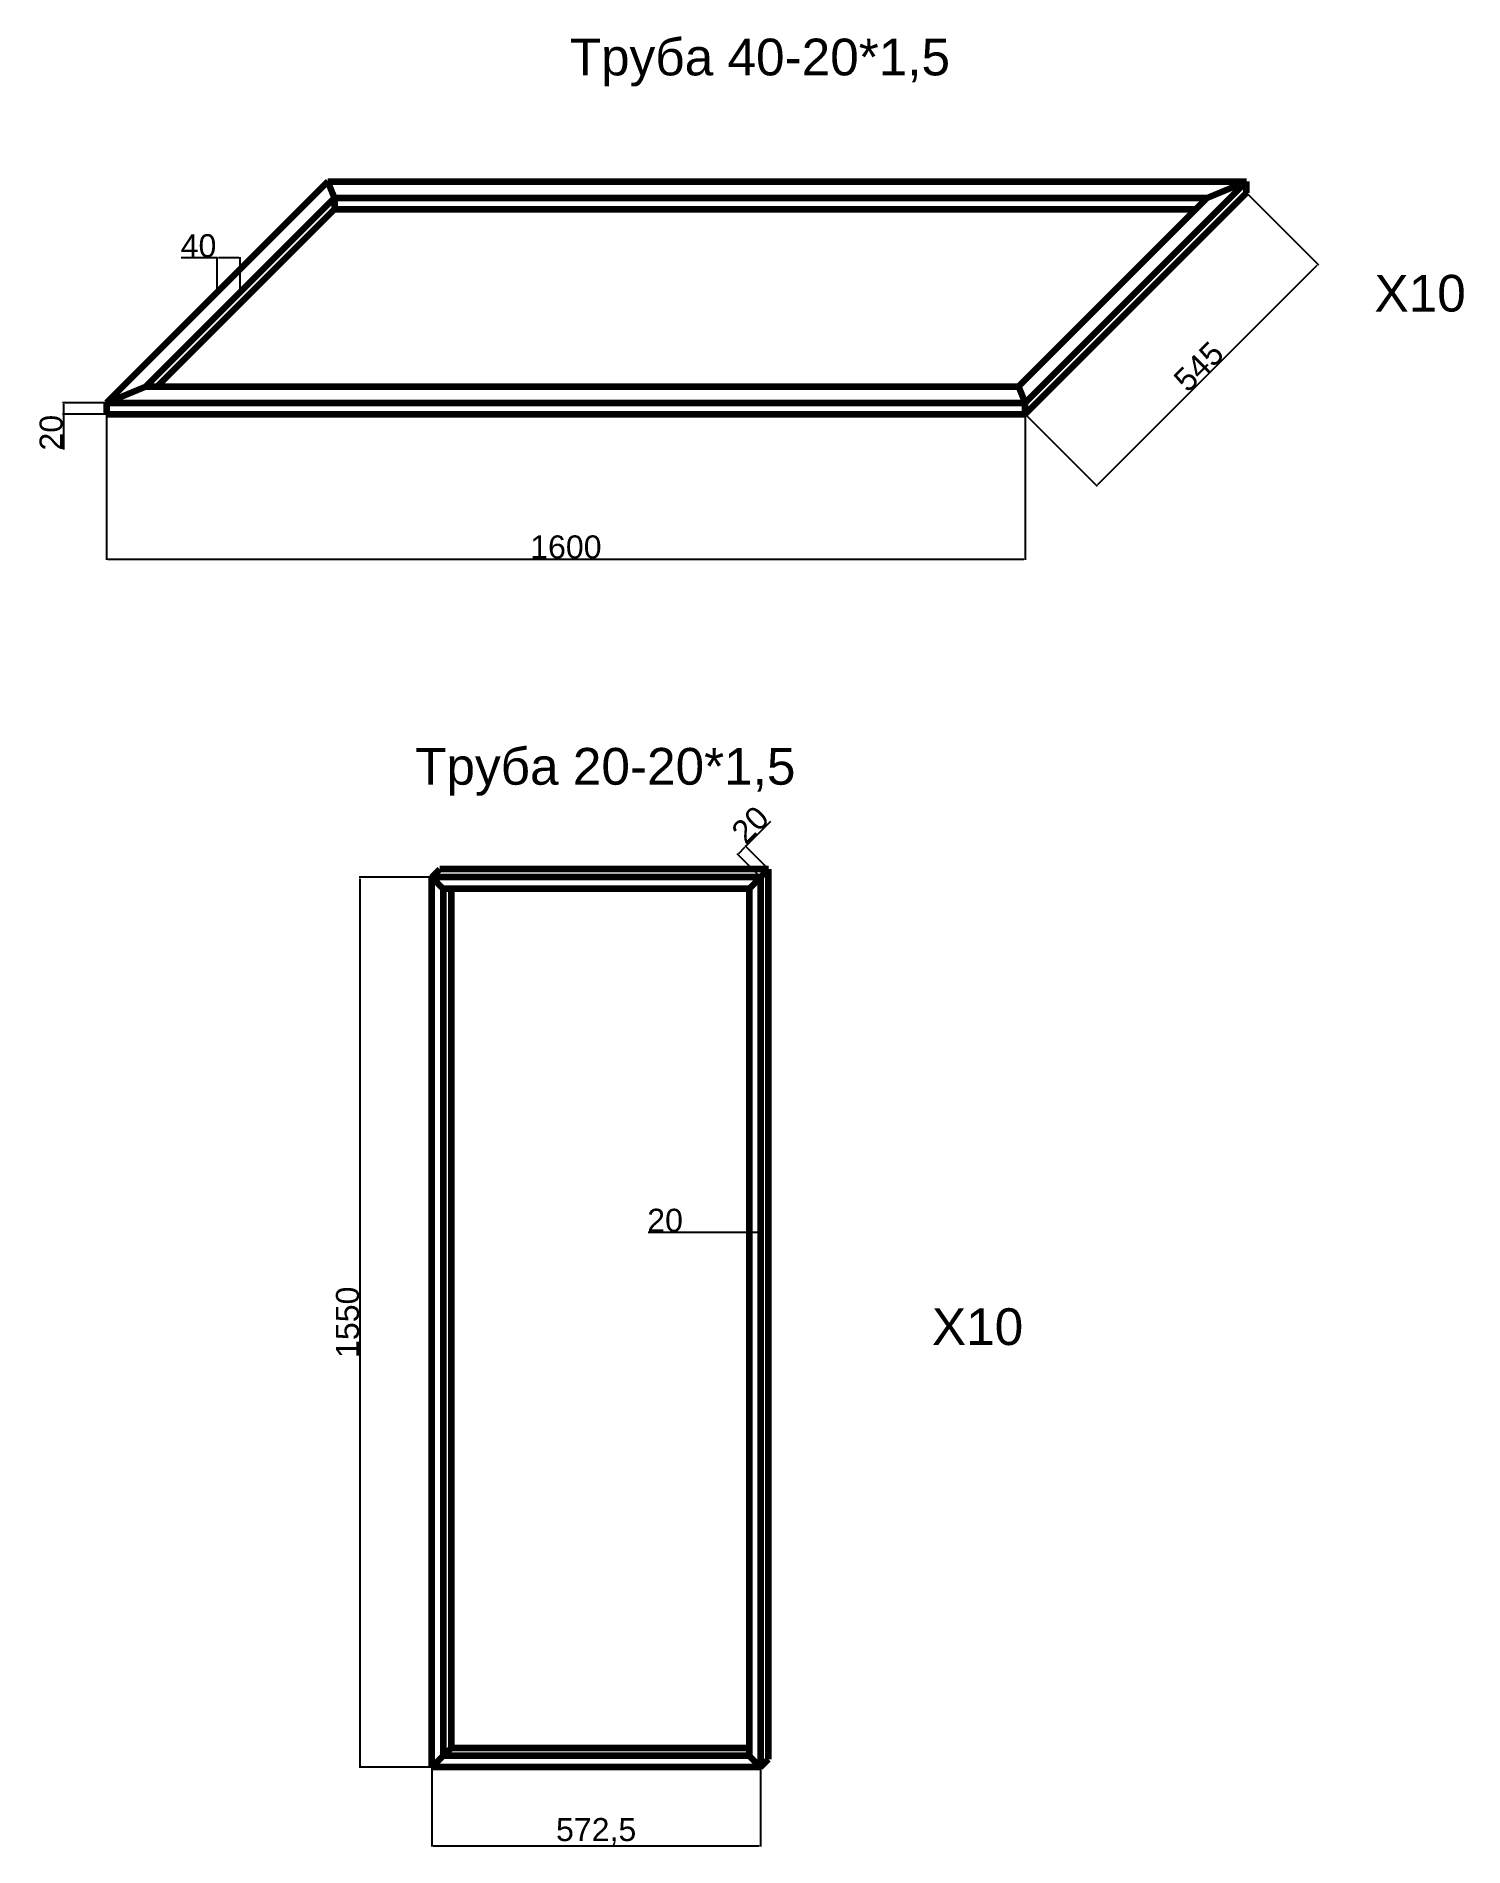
# Model space of a CAD drawing. Header units: millimetres. Extents: x 781 to 3267, y 659 to 3812.
import ezdxf

# ---------------------------------------------------------------- set-up
doc = ezdxf.new("R2010")
doc.units = ezdxf.units.MM
doc.styles.get("Standard").update_dxf_attribs({"font": 'arial.ttf'})
doc.dimstyles.new('ISO-25', dxfattribs={"dimtxt": 40, "dimasz": 2.5, "dimexe": 1.25, "dimexo": 0, "dimtad": 1, "dimtxsty": 'Standard', "dimcen": 2.5, "dimadec": 0, "dimazin": 0, "dimtfac": 1, "dimtmove": 0, "dimatfit": 3, "dimfxl": 1, "dimarcsym": 0})

# ---------------------------------------------------------------- blocks, each defined once
blk = doc.blocks.new('*D11')
at = {"color": 0, "lineweight": -2, "transparency": 16777216}
for p, q in [((1095.9, 3425.6), (1033.4, 3425.6)), ((1095.9, 3366), (1095.9, 3426.8)), ((1133.4, 3425.6), (1098.4, 3425.6)), ((1135.9, 3366), (1135.9, 3426.8))]:
    blk.add_line(p, q, dxfattribs=at)
at = {"color": 0, "transparency": 16777216}
for points in [[(1098.4, 3426), (1098.4, 3425.1), (1095.9, 3425.6)], [(1133.4, 3426), (1133.4, 3425.1), (1135.9, 3425.6)]]:
    blk.add_solid(points, dxfattribs=at)
at = {"layer": 'Defpoints', "color": 0, "transparency": 16777216}
for p in [(1095.9, 3425.6), (1095.9, 3366), (1135.9, 3366)]:
    blk.add_point(p, dxfattribs=at)
at = {"color": 0, "lineweight": 100, "transparency": 16777216, "insert": (1063.4, 3446.6), "char_height": 40, "attachment_point": 5}
blk.add_mtext('40', dxfattribs=at)
blk = doc.blocks.new('*D12')
at = {"color": 0, "lineweight": -2, "transparency": 16777216}
for p, q in [((903.2, 3173.3), (826.7, 3173.3)), ((903.2, 3153.3), (826.7, 3153.3)), ((828, 3170.8), (828, 3155.8)), ((828, 3153.3), (828, 3091.7))]:
    blk.add_line(p, q, dxfattribs=at)
at = {"color": 0, "transparency": 16777216}
for points in [[(827.6, 3170.8), (828.4, 3170.8), (828, 3173.3)], [(827.6, 3155.8), (828.4, 3155.8), (828, 3153.3)]]:
    blk.add_solid(points, dxfattribs=at)
at = {"layer": 'Defpoints', "color": 0, "transparency": 16777216}
for p in [(828, 3153.3), (903.2, 3173.3), (903.2, 3153.3)]:
    blk.add_point(p, dxfattribs=at)
at = {"color": 0, "lineweight": 100, "transparency": 16777216, "insert": (806.9, 3121.2), "char_height": 40, "attachment_point": 5, "rotation": 90}
blk.add_mtext('20', dxfattribs=at)
blk = doc.blocks.new('*D13')
at = {"color": 0, "lineweight": -2, "transparency": 16777216}
for p, q in [((903.2, 3153.3), (903.2, 2899.8)), ((2503.2, 3153.3), (2503.2, 2899.8)), ((905.7, 2901.1), (2500.7, 2901.1))]:
    blk.add_line(p, q, dxfattribs=at)
at = {"color": 0, "transparency": 16777216}
for points in [[(905.7, 2901.5), (905.7, 2900.7), (903.2, 2901.1)], [(2500.7, 2901.5), (2500.7, 2900.7), (2503.2, 2901.1)]]:
    blk.add_solid(points, dxfattribs=at)
at = {"layer": 'Defpoints', "color": 0, "transparency": 16777216}
for p in [(903.2, 3153.3), (2503.2, 3153.3), (2503.2, 2901.1)]:
    blk.add_point(p, dxfattribs=at)
at = {"color": 0, "lineweight": 100, "transparency": 16777216, "insert": (1703.2, 2922.1), "char_height": 40, "attachment_point": 5}
blk.add_mtext('1600', dxfattribs=at)
blk = doc.blocks.new('*D14')
at = {"color": 0, "lineweight": -2, "transparency": 16777216}
for p, q in [((2888.6, 3538.7), (3013.8, 3413.4)), ((3011.2, 3412.5), (2629.3, 3030.7)), ((2503.2, 3153.3), (2628.4, 3028))]:
    blk.add_line(p, q, dxfattribs=at)
at = {"color": 0, "transparency": 16777216}
for points in [[(3010.9, 3412.8), (3011.4, 3412.2), (3012.9, 3414.3)], [(2629, 3031), (2629.6, 3030.4), (2627.5, 3028.9)]]:
    blk.add_solid(points, dxfattribs=at)
at = {"layer": 'Defpoints', "color": 0, "transparency": 16777216}
for p in [(2888.6, 3538.7), (2503.2, 3153.3), (2627.5, 3028.9)]:
    blk.add_point(p, dxfattribs=at)
at = {"color": 0, "lineweight": 100, "transparency": 16777216, "insert": (2805.4, 3236.4), "char_height": 40, "attachment_point": 5, "rotation": 45}
blk.add_mtext('545', dxfattribs=at)
blk = doc.blocks.new('*D15')
at = {"color": 0, "lineweight": -2, "transparency": 16777216}
for p, q in [((1469.7, 2347.1), (1342.9, 2347.1)), ((1344.2, 2344.6), (1344.2, 799.6)), ((1469.7, 797.1), (1342.9, 797.1))]:
    blk.add_line(p, q, dxfattribs=at)
at = {"color": 0, "transparency": 16777216}
for points in [[(1343.7, 2344.6), (1344.6, 2344.6), (1344.2, 2347.1)], [(1343.7, 799.6), (1344.6, 799.6), (1344.2, 797.1)]]:
    blk.add_solid(points, dxfattribs=at)
at = {"layer": 'Defpoints', "color": 0, "transparency": 16777216}
for p in [(1469.7, 2347.1), (1344.2, 797.1), (1469.7, 797.1)]:
    blk.add_point(p, dxfattribs=at)
at = {"color": 0, "lineweight": 100, "transparency": 16777216, "insert": (1323.1, 1572.1), "char_height": 40, "attachment_point": 5, "rotation": 90}
blk.add_mtext('1550', dxfattribs=at)
blk = doc.blocks.new('*D10')
at = {"color": 0, "lineweight": -2, "transparency": 16777216}
for p, q in [((1469.7, 797.1), (1469.7, 659)), ((2042.2, 797.1), (2042.2, 659)), ((1472.2, 660.3), (2039.7, 660.3))]:
    blk.add_line(p, q, dxfattribs=at)
at = {"color": 0, "transparency": 16777216}
for points in [[(1472.2, 660.7), (1472.2, 659.9), (1469.7, 660.3)], [(2039.7, 660.7), (2039.7, 659.9), (2042.2, 660.3)]]:
    blk.add_solid(points, dxfattribs=at)
at = {"layer": 'Defpoints', "color": 0, "transparency": 16777216}
for p in [(1469.7, 797.1), (2042.2, 797.1), (2042.2, 660.3)]:
    blk.add_point(p, dxfattribs=at)
at = {"color": 0, "lineweight": 100, "transparency": 16777216, "insert": (1755.9, 685), "char_height": 40, "attachment_point": 5}
blk.add_mtext('572,5', dxfattribs=at)
blk = doc.blocks.new('*D16')
at = {"color": 0, "lineweight": -2, "transparency": 16777216}
for p, q in [((2022.2, 1728.5), (1846.4, 1728.5)), ((2022.2, 1572.1), (2022.2, 1729.7)), ((2039.7, 1728.5), (2024.7, 1728.5)), ((2042.2, 1572.1), (2042.2, 1729.7))]:
    blk.add_line(p, q, dxfattribs=at)
at = {"color": 0, "transparency": 16777216}
for points in [[(2024.7, 1728.9), (2024.7, 1728.1), (2022.2, 1728.5)], [(2039.7, 1728.9), (2039.7, 1728.1), (2042.2, 1728.5)]]:
    blk.add_solid(points, dxfattribs=at)
at = {"layer": 'Defpoints', "color": 0, "transparency": 16777216}
for p in [(2042.2, 1728.5), (2022.2, 1572.1), (2042.2, 1572.1)]:
    blk.add_point(p, dxfattribs=at)
at = {"color": 0, "lineweight": 100, "transparency": 16777216, "insert": (1876, 1749.5), "char_height": 40, "attachment_point": 5}
blk.add_mtext('20', dxfattribs=at)
blk = doc.blocks.new('*D17')
at = {"color": 0, "lineweight": -2, "transparency": 16777216}
for p, q in [((2016.5, 2401), (2060.1, 2444.6)), ((2004.2, 2388.7), (2014.8, 2399.3)), ((2056.3, 2361.3), (2015.7, 2401.9)), ((2042.2, 2347.1), (2001.5, 2387.8))]:
    blk.add_line(p, q, dxfattribs=at)
at = {"color": 0, "transparency": 16777216}
for points in [[(2014.5, 2399.6), (2015.1, 2399), (2016.5, 2401)], [(2003.9, 2389), (2004.5, 2388.4), (2002.4, 2386.9)]]:
    blk.add_solid(points, dxfattribs=at)
at = {"layer": 'Defpoints', "color": 0, "transparency": 16777216}
for p in [(2016.5, 2401), (2042.2, 2347.1), (2056.3, 2361.3)]:
    blk.add_point(p, dxfattribs=at)
at = {"color": 0, "lineweight": 100, "transparency": 16777216, "insert": (2024.3, 2438.6), "char_height": 40, "attachment_point": 5, "rotation": 45}
blk.add_mtext('20', dxfattribs=at)

msp = doc.modelspace()

# ---------------------------------------------------------------- linework, layer by layer
at = {"lineweight": 100}
for p, q in [((1288.562, 3558.655), (903.189, 3173.282)), ((1288.562, 3558.655), (2888.562, 3558.655)), ((1300.278, 3530.371), (1288.562, 3558.655)), ((2503.189, 3173.282), (2888.562, 3558.655)), ((2503.189, 3153.282), (2888.562, 3538.655)), ((2820.278, 3530.371), (2888.562, 3558.655)), ((2888.562, 3538.655), (2888.562, 3558.655)), ((1300.278, 3530.371), (971.473, 3201.566)), ((1300.278, 3510.371), (991.473, 3201.566)), ((1300.278, 3530.371), (2820.278, 3530.371)), ((1300.278, 3530.371), (1300.278, 3510.371)), ((1300.278, 3510.371), (2800.278, 3510.371)), ((2491.473, 3201.566), (2820.278, 3530.371)), ((903.189, 3173.282), (971.473, 3201.566)), ((971.473, 3201.566), (2491.473, 3201.566)), ((2491.473, 3201.566), (2503.189, 3173.282)), ((903.189, 3173.282), (2503.189, 3173.282)), ((903.189, 3173.282), (903.189, 3153.282)), ((903.189, 3153.282), (2503.189, 3153.282)), ((2503.189, 3153.282), (2503.189, 3173.282)), ((1469.674, 2347.115), (1483.816, 2361.257)), ((1469.674, 797.115), (1469.674, 2347.115)), ((2042.174, 2347.115), (1469.674, 2347.115)), ((1469.674, 2347.115), (1489.674, 2327.115)), ((2056.316, 2361.257), (1483.816, 2361.257)), ((2042.174, 2347.115), (2022.174, 2327.115)), ((2042.174, 2347.115), (2056.316, 2361.257)), ((2042.174, 2347.115), (2042.174, 797.115)), ((2056.316, 811.257), (2056.316, 2361.257)), ((2022.174, 2327.115), (1489.674, 2327.115)), ((1489.674, 2327.115), (1489.674, 817.115)), ((1503.816, 831.257), (1503.816, 2327.115)), ((2022.174, 2327.115), (2022.174, 817.115)), ((1489.674, 817.115), (1503.816, 831.257)), ((1503.816, 831.257), (2022.174, 831.257)), ((1469.674, 797.115), (1489.674, 817.115)), ((2042.174, 797.115), (1469.674, 797.115)), ((2022.174, 817.115), (1489.674, 817.115)), ((2042.174, 797.115), (2022.174, 817.115)), ((2042.174, 797.115), (2056.316, 811.257))]:
    msp.add_line(p, q, dxfattribs=at)

# ---------------------------------------------------------------- texts
for s, p in [('Труба 40-20*1,5', (1709.852, 3743.459)), ('X10', (3111.483, 3332.141)), ('Труба 20-20*1,5', (1440.561, 2508.255)), ('X10', (2340.69, 1532.472))]:
    msp.add_text(s, height=64).set_placement(p)

# ---------------------------------------------------------------- dimensions: what is measured, and where the dimension line sits
for p1, p2, distance, picture, middle in [((2888.562, 3538.655), (2503.189, 3153.282), 175.87, '*D14', (2805.409, 3236.434)), ((1135.875, 3365.968), (1095.875, 3365.968), -59.595, '*D11', (1063.364, 3446.611)), ((2042.174, 2347.115), (2056.316, 2361.257), 56.253, '*D17', (2024.317, 2438.578))]:
    dim = msp.add_aligned_dim(p1=p1, p2=p2, distance=distance, dimstyle='ISO-25', dxfattribs=at)
    dim.commit()
    dim.dimension.update_dxf_attribs({"geometry": picture, "text_midpoint": middle})
for base, p1, p2, picture, middle in [((827.986, 3153.282), (903.189, 3173.282), (903.189, 3153.282), '*D12', (806.938, 3121.234)), ((1344.159, 797.115), (1469.674, 2347.115), (1469.674, 797.115), '*D15', (1323.111, 1572.115))]:
    dim = msp.add_linear_dim(base=base, p1=p1, p2=p2, angle=90, dimstyle='ISO-25', dxfattribs=at)
    dim.commit()
    dim.dimension.update_dxf_attribs({"geometry": picture, "text_midpoint": middle})
for base, p1, p2, picture, middle in [((2503.189, 2901.096), (903.189, 3153.282), (2503.189, 3153.282), '*D13', (1703.189, 2922.144)), ((2042.174, 660.292), (1469.674, 797.115), (2042.174, 797.115), '*D10', (1755.924, 684.955))]:
    dim = msp.add_linear_dim(base=base, p1=p1, p2=p2, dimstyle='ISO-25', dxfattribs=at)
    dim.commit()
    dim.dimension.update_dxf_attribs({"geometry": picture, "text_midpoint": middle})
dim = msp.add_linear_dim(base=(2042.174, 1728.475), p1=(2022.174, 1572.115), p2=(2042.174, 1572.115), dimstyle='ISO-25', dxfattribs=at)
dim.commit()
dim.dimension.update_dxf_attribs({"geometry": '*D16', "text_midpoint": (1875.986, 1728.475), "dimtype": 160})

doc.saveas('drawing.dxf')
